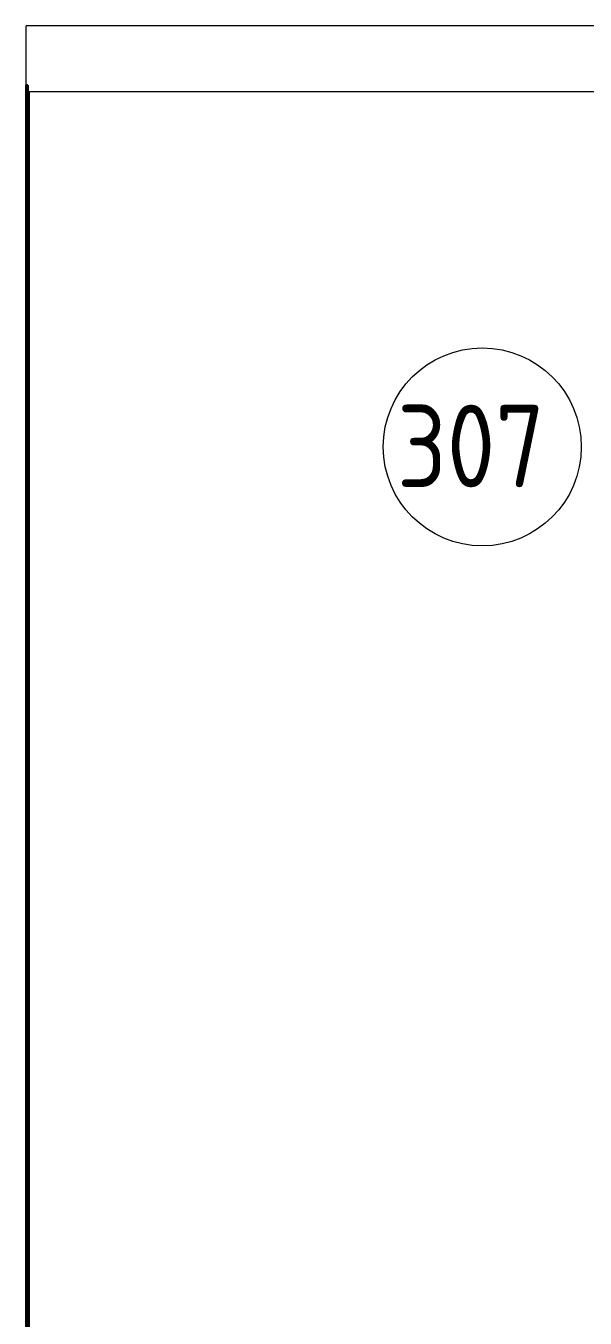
# Model space of a CAD drawing. Header units: millimetres. Extents: x -495897 to 1376592, y -28539 to 470976.
# Drawn here: x 294231 to 295925, y 353518 to 357435 of the extents above; entities that cross this region are included whole.
import ezdxf

# ---------------------------------------------------------------- set-up
doc = ezdxf.new("R2010")
doc.units = ezdxf.units.MM
doc.linetypes.add('ADSK_Линия сетки', pattern=[25, 20, -2.5, 0, -2.5])
for name, color, linetype, lineweight in [('Марки помещений', 252, 'Continuous', 20), ('Ограждение', 252, 'Continuous', 9), ('Оси', 252, 'Continuous', 9), ('Стены наружные', 7, 'Continuous', 18)]:
    doc.layers.add(name, color=color, linetype=linetype, lineweight=lineweight)
doc.styles.add('GOST Common_2', font='', dxfattribs={"width": 0.9, "height": 250})
doc.styles.get('GOST Common_2').set_extended_font_data('GOST type B')

# ---------------------------------------------------------------- blocks, each defined once
blk = doc.blocks.new('3 этаж')
at = {"layer": 'Марки помещений', "color": 251, "true_color": 0x636466}
blk.add_circle((296370.2, -4239.6), 300, dxfattribs=at)
at = {"layer": 'Ограждение', "color": 251, "true_color": 0x636466}
for p, q in [((294988.2, -3143.4), (294988.2, -2963.4)), ((296685.8, -2963.4), (294988.2, -2963.4)), ((300215.8, -3163.4), (294993.2, -3163.4)), ((296685.8, -3163.4), (294993.2, -3163.4)), ((294998.2, -9123.6), (294998.2, -3163.4))]:
    blk.add_line(p, q, dxfattribs=at)
at = {"layer": 'Оси', "color": 251, "linetype": 'ADSK_Линия сетки', "ltscale": 200, "true_color": 0x636466}
blk.add_line((314013.1, -2963.4), (237073.5, -2963.4), dxfattribs=at)
at = {"layer": 'Стены наружные', "color": 251, "lineweight": 30, "true_color": 0x636466}
for p, q in [((294993.2, -3143.4), (294985.8, -3143.4)), ((294988.2, -9128.4), (294988.2, -3143.4)), ((294993.2, -9123.4), (294993.2, -3143.4))]:
    blk.add_line(p, q, dxfattribs=at)
at = {"layer": 'Стены наружные', "color": 251, "linetype": 'Continuous', "lineweight": 9, "true_color": 0x636466}
for p, q in [((294988.2, -3210.3), (294993.2, -3205.3)), ((294988.2, -3281), (294993.2, -3276)), ((294988.2, -3351.7), (294993.2, -3346.7)), ((294988.2, -3422.5), (294993.2, -3417.5)), ((294988.2, -3493.2), (294993.2, -3488.2)), ((294988.2, -3563.9), (294993.2, -3558.9)), ((294988.2, -3634.6), (294993.2, -3629.6)), ((294988.2, -3705.3), (294993.2, -3700.3)), ((294988.2, -3776), (294993.2, -3771)), ((294988.2, -3846.7), (294993.2, -3841.7)), ((294988.2, -3917.4), (294993.2, -3912.4)), ((294988.2, -3988.1), (294993.2, -3983.1)), ((294988.2, -4058.9), (294993.2, -4053.9)), ((294988.2, -4129.6), (294993.2, -4124.6)), ((294988.2, -4200.3), (294993.2, -4195.3)), ((294988.2, -4271), (294993.2, -4266)), ((294988.2, -4341.7), (294993.2, -4336.7)), ((294988.2, -4412.4), (294993.2, -4407.4)), ((294988.2, -4483.1), (294993.2, -4478.1)), ((294988.2, -4553.8), (294993.2, -4548.8)), ((294988.2, -4624.5), (294993.2, -4619.5)), ((294988.2, -4695.3), (294993.2, -4690.3)), ((294988.2, -4766), (294993.2, -4761)), ((294988.2, -4836.7), (294993.2, -4831.7)), ((294988.2, -4907.4), (294993.2, -4902.4)), ((294988.2, -4978.1), (294993.2, -4973.1)), ((294988.2, -5048.8), (294993.2, -5043.8)), ((294988.2, -5119.5), (294993.2, -5114.5)), ((294988.2, -5190.2), (294993.2, -5185.2)), ((294988.2, -5260.9), (294993.2, -5255.9)), ((294988.2, -5331.6), (294993.2, -5326.6)), ((294988.2, -5402.4), (294993.2, -5397.4)), ((294988.2, -5473.1), (294993.2, -5468.1)), ((294988.2, -5543.8), (294993.2, -5538.8)), ((294988.2, -5614.5), (294993.2, -5609.5)), ((294988.2, -5685.2), (294993.2, -5680.2)), ((294988.2, -5755.9), (294993.2, -5750.9)), ((294988.2, -5826.6), (294993.2, -5821.6)), ((294988.2, -5897.3), (294993.2, -5892.3)), ((294988.2, -5968), (294993.2, -5963)), ((294988.2, -6038.8), (294993.2, -6033.8)), ((294988.2, -6109.5), (294993.2, -6104.5)), ((294988.2, -6180.2), (294993.2, -6175.2)), ((294988.2, -6250.9), (294993.2, -6245.9)), ((294988.2, -6321.6), (294993.2, -6316.6)), ((294988.2, -6392.3), (294993.2, -6387.3)), ((294988.2, -6463), (294993.2, -6458)), ((294988.2, -6533.7), (294993.2, -6528.7)), ((294988.2, -6604.4), (294993.2, -6599.4)), ((294988.2, -6675.2), (294993.2, -6670.2)), ((294988.2, -6745.9), (294993.2, -6740.9)), ((294988.2, -6816.6), (294993.2, -6811.6))]:
    blk.add_line(p, q, dxfattribs=at)
at = {"layer": 'Марки помещений', "color": 251, "true_color": 0x636466, "style": 'GOST Common_2', "width": 0.9}
blk.add_text('307', height=250, dxfattribs=at).set_placement((296111.5, -4361.9))

msp = doc.modelspace()

# ---------------------------------------------------------------- block references
msp.add_blockref('3 этаж', (-756.474, 360398.765))

doc.saveas('drawing.dxf')
